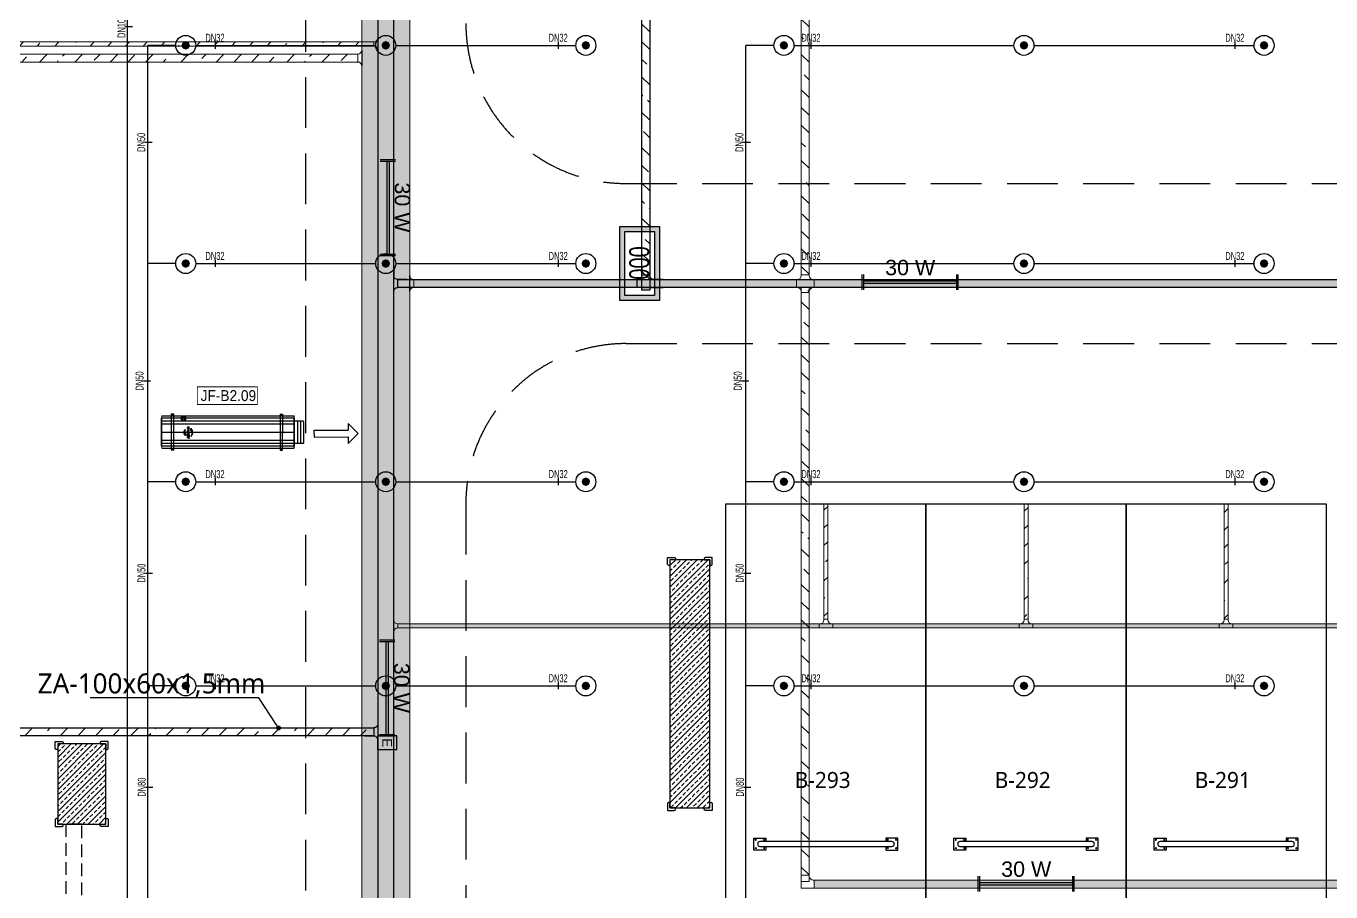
# Model space of a CAD drawing. Header units: millimetres. Extents: x -379292 to 1221486, y 92049 to 447512.
# Drawn here: x -234450 to -218145, y 212771 to 223584 of the extents above; entities that cross this region are included whole.
import ezdxf
from ezdxf import colors
from ezdxf.entities.mleader import LeaderData, LeaderLine
from ezdxf.enums import TextEntityAlignment as Align
from ezdxf.math import Vec2, Vec3

# ---------------------------------------------------------------- set-up
doc = ezdxf.new("R2010")
doc.units = ezdxf.units.MM
doc.linetypes.add('HIDDEN', pattern=[9.525, 6.35, -3.175])
for name, color, linetype in [('-M-YNGN-BORUID', 7, 'Continuous'), ('-M-YNGN-BORUUZUN', 7, 'Continuous'), ('-M-YNGN-BORUYUK', 7, 'Continuous'), ('-M-YNGN-SPR-YUK', 7, 'Continuous'), ('-M-YNGN-ZON3-CAP-', 7, 'Continuous'), ('-M-YNGN-ZON3-SPR-', 7, 'Continuous'), ('05_CONCRETE HIDDEN', 122, 'HIDDEN'), ('05_HATCH CONCRETE', 141, 'Continuous'), ('05_SYMBOL', 2, 'Continuous'), ('08_ARAÇ SAYIM', 140, 'Continuous'), ('08_LAMP', 4, 'Continuous'), ('202-A-Y-MahalAd', 141, 'Continuous'), ('AIR-J-U-355', 2, 'Continuous'), ('E_CT_ZA', 6, 'Continuous'), ('EYazı', 7, 'Continuous'), ('JF355', 2, 'Continuous')]:
    doc.layers.add(name, color=color, linetype=linetype)
doc.layers.add('-M-YNGN-SPR-CAPCIZGI', color=188, linetype='Continuous', plot=False)
for name, color, linetype, lineweight in [('-M-YNGN-ZON3', 6, 'SP', 30), ('Aironn-Kodlama', 7, 'Continuous', 0), ('E_CT_AYDINLATMA', 3, 'Continuous', 9), ('E_CT_KA', 4, 'Continuous', 9), ('E_CT_KIRMIZI', 1, 'Continuous', 9)]:
    doc.layers.add(name, color=color, linetype=linetype, lineweight=lineweight)
doc.styles.add('CIZGI', font='tahoma.ttf', dxfattribs={"width": 0.8, "oblique": 20})
doc.styles.add('HCAD', font='HCAD.SHX', dxfattribs={"width": 0.8, "height": 0.2})
doc.styles.add('PIPESIZE', font='hcad.shx', dxfattribs={"width": 0.8})
doc.styles.add('SPR-NOT', font='romans.shx')
doc.styles.get("Standard").update_dxf_attribs({"font": 'segoeuil.ttf'})
doc.styles.add('WMF-Arial', font='TURK.SHX')
doc.styles.add('YAZI-2', font='arial.ttf', dxfattribs={"height": 2})
doc.linetypes.add('SP', pattern='A,2,-0.1,["SP",CIZGI,S=0.14,R=0.2,X=0,Y=-0.07],-0.255', length=2.355)
pattern_1 = [(225, (905000, -3e-07), (67.351921, -67.351921), []), (225, (904932.65, -3e-07), (67.351921, -67.351921), [47.625, -23.8125])]

# ---------------------------------------------------------------- blocks, each defined once
blk = doc.blocks.new('202_Vida')
at = {"color": 0, "linetype": 'ByBlock', "ltscale": 0.2}
for points in [[(1, 0), (-1, 0)], [(0, 1), (0, -1)]]:
    blk.add_lwpolyline(points, dxfattribs=at)
at = {"color": 0, "linetype": 'ByBlock'}
for radius in [0.42, 0.23, 0.155]:
    blk.add_circle((0, 0), radius, dxfattribs=at)
blk = doc.blocks.new('202_Stoper')
at = {"color": 0, "linetype": 'ByBlock'}
for points in [[(-750, -30), (-750, -75), (-900, -75), (-900, 75), (-750, 75), (-750, 30)], [(750, -30), (750, -75), (900, -75), (900, 75), (750, 75), (750, 30)]]:
    blk.add_lwpolyline(points, dxfattribs=at)
blk.add_lwpolyline([(825, -30, 1), (825, 30), (-825, 30, 1), (-825, -30)], format="xyb", close=True, dxfattribs=at)
at = {"color": 0, "linetype": 'ByBlock', "yscale": 10, "zscale": 10, "rotation": 180}
for p, xscale in [((-877, 53), -10), ((-772, 53), 10), ((772, 53), -10), ((877, 53), 10)]:
    blk.add_blockref('202_Vida', p, dxfattribs=dict(at, xscale=xscale))
at = {"color": 0, "linetype": 'ByBlock', "yscale": 10, "zscale": 10}
for p, xscale in [((-877, -52), 10), ((-772, -52), -10), ((772, -52), 10), ((877, -52), -10)]:
    blk.add_blockref('202_Vida', p, dxfattribs=dict(at, xscale=xscale))
blk = doc.blocks.new('202_Mahalblok')
at = {"color": 0, "linetype": 'ByBlock', "flags": 128}
blk.add_lwpolyline([(0, 0), (0, 5000), (2500, 5000), (2500, 0)], close=True, dxfattribs=at)
at = {"color": 252}
blk.add_blockref('202_Stoper', (1250, 750), dxfattribs=at)
at = {"color": 0, "linetype": 'ByBlock', "ltscale": 25}
blk.add_attdef('MAHALNO', text='', height=200, dxfattribs=at).set_placement((1209, 1390), align=Align.BOTTOM_CENTER)
blk = doc.blocks.new('bariyer')
at = {"color": 8, "ltscale": 25}
blk.add_lwpolyline([(0, -70), (15, -70, 0.414214), (30, -55), (30, 30), (-55, 30, 0.414214), (-70, 15), (-70, 0), (0, 0)], format="xyb", close=True, dxfattribs=at)
blk = doc.blocks.new('OtoParkBodrumKatMimari')
at = {"layer": '05_HATCH CONCRETE'}
h = blk.add_hatch(dxfattribs=at)
h.set_pattern_fill('ANSI33', color=8, scale=15, angle=180, style=0)
h.set_pattern_definition(pattern_1)
h.paths.add_polyline_path([(20450, 116100), (19950, 116100), (19950, 113000), (20450, 113000)])
h = blk.add_hatch(dxfattribs=at)
h.set_pattern_fill('ANSI33', color=8, scale=15, angle=180, style=0)
h.set_pattern_definition(pattern_1)
h.paths.add_polyline_path([(12900, 113800), (12300, 113800), (12300, 112800), (12900, 112800)])
at = {"color": 5}
for points in [[(20450, 116100), (19950, 116100), (19950, 113000), (20450, 113000)], [(12900, 113800), (12300, 113800), (12300, 112800), (12900, 112800)]]:
    blk.add_lwpolyline(points, close=True, dxfattribs=at)
at = {"layer": '05_CONCRETE HIDDEN', "ltscale": 25}
blk.add_lwpolyline([(12400, 112800), (12400, 108100), (12600, 108100), (12600, 112800)], close=True, dxfattribs=at)
at = {"layer": '05_SYMBOL', "color": 252, "linetype": 'HIDDEN', "ltscale": 100}
for points in [[(15400, 51961), (15400, 166800)], [(19400, 120800), (128500, 120800)], [(19400, 118800), (135650, 118800)], [(17400, 116800), (17400, 106800)]]:
    blk.add_lwpolyline(points, dxfattribs=at)
for points in [[(17400, 122800, 0.414214), (19400, 120800)], [(19400, 118800, 0.414214), (17400, 116800)]]:
    blk.add_lwpolyline(points, format="xyb", dxfattribs=at)
at = {"layer": '05_SYMBOL', "color": 8, "xscale": -1}
for p in [(19950, 116100), (12300, 113800)]:
    blk.add_blockref('bariyer', p, dxfattribs=at)
at = {"layer": '05_SYMBOL', "color": 8}
for p in [(20450, 116100), (12900, 113800)]:
    blk.add_blockref('bariyer', p, dxfattribs=at)
at = {"layer": '05_SYMBOL', "color": 8, "rotation": 180}
for p in [(19950, 113000), (12300, 112800)]:
    blk.add_blockref('bariyer', p, dxfattribs=at)
at = {"layer": '05_SYMBOL', "color": 8, "xscale": -1, "rotation": 180}
for p in [(20450, 113000), (12900, 112800)]:
    blk.add_blockref('bariyer', p, dxfattribs=at)
at = {"layer": '202-A-Y-MahalAd', "color": 8, "ltscale": 25}
for p, values in [((20650, 111800), {'MAHALNO': 'B-293'}), ((23150, 111800), {'MAHALNO': 'B-292'}), ((25650, 111800), {'MAHALNO': 'B-291'})]:
    blk.add_blockref('202_Mahalblok', p, dxfattribs=at).add_auto_attribs(values)
blk = doc.blocks.new('SP-C-UP-12')
at = {"ltscale": 10}
blk.add_line((0, 0), (0, 0), dxfattribs=at)
at = {"color": 1, "linetype": 'Continuous'}
blk.add_circle((0, 0), 12.5, dxfattribs=at)
at = {"ltscale": 10}
for points in [[(-5.4, 0), (-3.8, 3.8), (-3.8, -3.8), (0, 5.4)], [(-3.8, -3.8), (0, 5.4), (0, -5.4), (3.8, 3.8)], [(0, -5.4), (3.8, 3.8), (3.8, -3.8), (5.4, 0)]]:
    blk.add_solid(points, dxfattribs=at)
at = {"layer": '-M-YNGN-SPR-YUK', "style": 'SPR-NOT', "width": 0.5, "flags": 9}
for tag, p in [('YUK', (0, 17.8)), ('CAP', (0, 14.4)), ('TIP', (0.2, 10.8))]:
    blk.add_attdef(tag, text='', height=2.5, dxfattribs=at).set_placement(p, align=Align.MIDDLE_CENTER)
blk = doc.blocks.new('SPRKL100')
at = {"layer": '-M-YNGN-SPR-CAPCIZGI'}
blk.add_line((0, 0.43), (0, -0.43), dxfattribs=at)
at = {"layer": '-M-YNGN-BORUID', "color": 0, "style": 'HCAD', "width": 0.8, "flags": 1}
blk.add_attdef('DIC', text='', height=0.4, dxfattribs=at).set_placement((0, -1.69), align=Align.CENTER)
at = {"layer": '-M-YNGN-BORUUZUN', "color": 0, "style": 'HCAD', "width": 0.7}
blk.add_attdef('BOY', text='', height=0.8, dxfattribs=at).set_placement((0, -1.08), align=Align.CENTER)
at = {"layer": '-M-YNGN-BORUYUK', "color": 6, "style": 'PIPESIZE', "width": 0.8}
blk.add_attdef('YUK', text='', height=0.5, dxfattribs=at).set_placement((0, 1.87), align=Align.CENTER)
at = {"color": 0, "style": 'PIPESIZE', "width": 0.7}
blk.add_attdef('CAP', text='', height=1, dxfattribs=at).set_placement((0, 0.45), align=Align.CENTER)
blk = doc.blocks.new('A$C69E75EAE')
at = {"layer": '-M-YNGN-ZON3', "ltscale": 500}
for p, q in [((414.1, -41.7), (414.1, -4799)), ((474.8, -2469.7), (439.8, -2469.7)), ((439.8, -7817.2), (439.8, -2469.7)), ((499.8, -2469.7), (724.8, -2469.7)), ((749.8, -2469.7), (974.8, -2469.7)), ((1222.3, -2469.7), (1187.3, -2469.7)), ((1187.3, -7817.2), (1187.3, -2469.7)), ((1247.3, -2469.7), (1522.3, -2469.7)), ((1547.3, -2469.7), (1822.3, -2469.7)), ((474.8, -2742.2), (439.8, -2742.2)), ((499.8, -2742.2), (724.8, -2742.2)), ((749.8, -2742.2), (974.8, -2742.2)), ((1222.3, -2742.2), (1187.3, -2742.2)), ((1247.3, -2742.2), (1522.3, -2742.2)), ((1547.3, -2742.2), (1822.3, -2742.2)), ((474.8, -3014.7), (439.8, -3014.7)), ((499.8, -3014.7), (724.8, -3014.7)), ((749.8, -3014.7), (974.8, -3014.7)), ((1222.3, -3014.7), (1187.3, -3014.7)), ((1247.3, -3014.7), (1522.3, -3014.7)), ((1547.3, -3014.7), (1822.3, -3014.7)), ((474.8, -3269.7), (439.8, -3269.7)), ((499.8, -3269.7), (724.8, -3269.7)), ((749.8, -3269.7), (974.8, -3269.7)), ((1222.3, -3269.7), (1187.3, -3269.7)), ((1247.3, -3269.7), (1522.3, -3269.7)), ((1547.3, -3269.7), (1822.3, -3269.7))]:
    blk.add_line(p, q, dxfattribs=at)
at = {"layer": '-M-YNGN-ZON3-CAP-'}
ref = blk.add_blockref('SPRKL100', (416.5, -2446), dxfattribs=dict(at, xscale=10.00000000000001, yscale=10.00000000000001, zscale=10.00000000000001, rotation=90))
ref.add_attrib('CAP', 'DN100', dxfattribs={"layer": '0', "color": 0, "height": 10, "rotation": 90, "style": 'PIPESIZE', "width": 0.7}).set_placement((412, -2446), align=Align.CENTER)
ref = blk.add_blockref('SPRKL100', (523.9, -2469.7), dxfattribs=dict(at, xscale=10, yscale=10, zscale=10, rotation=359.9999997800978))
ref.add_attrib('CAP', 'DN32', dxfattribs={"layer": '0', "color": 0, "height": 10, "rotation": 360, "style": 'PIPESIZE', "width": 0.7}).set_placement((523.9, -2465.2), align=Align.CENTER)
ref = blk.add_blockref('SPRKL100', (952.7, -2469.7), dxfattribs=dict(at, xscale=10, yscale=10, zscale=10, rotation=359.9999997800978))
ref.add_attrib('CAP', 'DN32', dxfattribs={"layer": '0', "color": 0, "height": 10, "rotation": 360, "style": 'PIPESIZE', "width": 0.7}).set_placement((952.7, -2465.2), align=Align.CENTER)
ref = blk.add_blockref('SPRKL100', (1268.6, -2469.7), dxfattribs=dict(at, xscale=10, yscale=10, zscale=10, rotation=359.9999997800978))
ref.add_attrib('CAP', 'DN32', dxfattribs={"layer": '0', "color": 0, "height": 10, "rotation": 360, "style": 'PIPESIZE', "width": 0.7}).set_placement((1268.6, -2465.2), align=Align.CENTER)
ref = blk.add_blockref('SPRKL100', (1798.3, -2469.7), dxfattribs=dict(at, xscale=10, yscale=10, zscale=10, rotation=359.9999997800978))
ref.add_attrib('CAP', 'DN32', dxfattribs={"layer": '0', "color": 0, "height": 10, "rotation": 360, "style": 'PIPESIZE', "width": 0.7}).set_placement((1798.3, -2465.2), align=Align.CENTER)
ref = blk.add_blockref('SPRKL100', (441.2, -2590.8), dxfattribs=dict(at, xscale=10.00000000000001, yscale=10.00000000000001, zscale=10.00000000000001, rotation=90))
ref.add_attrib('CAP', 'DN50', dxfattribs={"layer": '0', "color": 0, "height": 10, "rotation": 90, "style": 'PIPESIZE', "width": 0.7}).set_placement((436.7, -2590.8), align=Align.CENTER)
ref = blk.add_blockref('SPRKL100', (1188.7, -2590.8), dxfattribs=dict(at, xscale=10.00000000000001, yscale=10.00000000000001, zscale=10.00000000000001, rotation=90))
ref.add_attrib('CAP', 'DN50', dxfattribs={"layer": '0', "color": 0, "height": 10, "rotation": 90, "style": 'PIPESIZE', "width": 0.7}).set_placement((1184.2, -2590.8), align=Align.CENTER)
ref = blk.add_blockref('SPRKL100', (523.9, -2742.2), dxfattribs=dict(at, xscale=10, yscale=10, zscale=10, rotation=359.9999997800978))
ref.add_attrib('CAP', 'DN32', dxfattribs={"layer": '0', "color": 0, "height": 10, "rotation": 360, "style": 'PIPESIZE', "width": 0.7}).set_placement((523.9, -2737.7), align=Align.CENTER)
ref = blk.add_blockref('SPRKL100', (952.7, -2742.2), dxfattribs=dict(at, xscale=10, yscale=10, zscale=10, rotation=359.9999997800978))
ref.add_attrib('CAP', 'DN32', dxfattribs={"layer": '0', "color": 0, "height": 10, "rotation": 360, "style": 'PIPESIZE', "width": 0.7}).set_placement((952.7, -2737.7), align=Align.CENTER)
ref = blk.add_blockref('SPRKL100', (1268.6, -2742.2), dxfattribs=dict(at, xscale=10, yscale=10, zscale=10, rotation=359.9999997800978))
ref.add_attrib('CAP', 'DN32', dxfattribs={"layer": '0', "color": 0, "height": 10, "rotation": 360, "style": 'PIPESIZE', "width": 0.7}).set_placement((1268.6, -2737.7), align=Align.CENTER)
ref = blk.add_blockref('SPRKL100', (1798.3, -2742.2), dxfattribs=dict(at, xscale=10, yscale=10, zscale=10, rotation=359.9999997800978))
ref.add_attrib('CAP', 'DN32', dxfattribs={"layer": '0', "color": 0, "height": 10, "rotation": 360, "style": 'PIPESIZE', "width": 0.7}).set_placement((1798.3, -2737.7), align=Align.CENTER)
ref = blk.add_blockref('SPRKL100', (439.1, -2888.9), dxfattribs=dict(at, xscale=10.00000000000001, yscale=10.00000000000001, zscale=10.00000000000001, rotation=90))
ref.add_attrib('CAP', 'DN50', dxfattribs={"layer": '0', "color": 0, "height": 10, "rotation": 90, "style": 'PIPESIZE', "width": 0.7}).set_placement((434.6, -2888.9), align=Align.CENTER)
ref = blk.add_blockref('SPRKL100', (1186.6, -2888.9), dxfattribs=dict(at, xscale=10.00000000000001, yscale=10.00000000000001, zscale=10.00000000000001, rotation=90))
ref.add_attrib('CAP', 'DN50', dxfattribs={"layer": '0', "color": 0, "height": 10, "rotation": 90, "style": 'PIPESIZE', "width": 0.7}).set_placement((1182.1, -2888.9), align=Align.CENTER)
ref = blk.add_blockref('SPRKL100', (523.9, -3014.7), dxfattribs=dict(at, xscale=10, yscale=10, zscale=10, rotation=359.9999997800978))
ref.add_attrib('CAP', 'DN32', dxfattribs={"layer": '0', "color": 0, "height": 10, "rotation": 360, "style": 'PIPESIZE', "width": 0.7}).set_placement((523.9, -3010.2), align=Align.CENTER)
ref = blk.add_blockref('SPRKL100', (952.7, -3014.7), dxfattribs=dict(at, xscale=10, yscale=10, zscale=10, rotation=359.9999997800978))
ref.add_attrib('CAP', 'DN32', dxfattribs={"layer": '0', "color": 0, "height": 10, "rotation": 360, "style": 'PIPESIZE', "width": 0.7}).set_placement((952.7, -3010.2), align=Align.CENTER)
ref = blk.add_blockref('SPRKL100', (1268.6, -3014.7), dxfattribs=dict(at, xscale=10, yscale=10, zscale=10, rotation=359.9999997800978))
ref.add_attrib('CAP', 'DN32', dxfattribs={"layer": '0', "color": 0, "height": 10, "rotation": 360, "style": 'PIPESIZE', "width": 0.7}).set_placement((1268.6, -3010.2), align=Align.CENTER)
ref = blk.add_blockref('SPRKL100', (1798.3, -3014.7), dxfattribs=dict(at, xscale=10, yscale=10, zscale=10, rotation=359.9999997800978))
ref.add_attrib('CAP', 'DN32', dxfattribs={"layer": '0', "color": 0, "height": 10, "rotation": 360, "style": 'PIPESIZE', "width": 0.7}).set_placement((1798.3, -3010.2), align=Align.CENTER)
ref = blk.add_blockref('SPRKL100', (441.5, -3128.9), dxfattribs=dict(at, xscale=10.00000000000001, yscale=10.00000000000001, zscale=10.00000000000001, rotation=90))
ref.add_attrib('CAP', 'DN50', dxfattribs={"layer": '0', "color": 0, "height": 10, "rotation": 90, "style": 'PIPESIZE', "width": 0.7}).set_placement((437, -3128.9), align=Align.CENTER)
ref = blk.add_blockref('SPRKL100', (1189, -3128.9), dxfattribs=dict(at, xscale=10.00000000000001, yscale=10.00000000000001, zscale=10.00000000000001, rotation=90))
ref.add_attrib('CAP', 'DN50', dxfattribs={"layer": '0', "color": 0, "height": 10, "rotation": 90, "style": 'PIPESIZE', "width": 0.7}).set_placement((1184.5, -3128.9), align=Align.CENTER)
ref = blk.add_blockref('SPRKL100', (523.9, -3269.7), dxfattribs=dict(at, xscale=10, yscale=10, zscale=10, rotation=359.9999997800978))
ref.add_attrib('CAP', 'DN32', dxfattribs={"layer": '0', "color": 0, "height": 10, "rotation": 360, "style": 'PIPESIZE', "width": 0.7}).set_placement((523.9, -3265.2), align=Align.CENTER)
ref = blk.add_blockref('SPRKL100', (952.7, -3269.7), dxfattribs=dict(at, xscale=10, yscale=10, zscale=10, rotation=359.9999997800978))
ref.add_attrib('CAP', 'DN32', dxfattribs={"layer": '0', "color": 0, "height": 10, "rotation": 360, "style": 'PIPESIZE', "width": 0.7}).set_placement((952.7, -3265.2), align=Align.CENTER)
ref = blk.add_blockref('SPRKL100', (1268.6, -3269.7), dxfattribs=dict(at, xscale=10, yscale=10, zscale=10, rotation=359.9999997800978))
ref.add_attrib('CAP', 'DN32', dxfattribs={"layer": '0', "color": 0, "height": 10, "rotation": 360, "style": 'PIPESIZE', "width": 0.7}).set_placement((1268.6, -3265.2), align=Align.CENTER)
ref = blk.add_blockref('SPRKL100', (1798.3, -3269.7), dxfattribs=dict(at, xscale=10, yscale=10, zscale=10, rotation=359.9999997800978))
ref.add_attrib('CAP', 'DN32', dxfattribs={"layer": '0', "color": 0, "height": 10, "rotation": 360, "style": 'PIPESIZE', "width": 0.7}).set_placement((1798.3, -3265.2), align=Align.CENTER)
ref = blk.add_blockref('SPRKL100', (441.8, -3396.2), dxfattribs=dict(at, xscale=10.00000000000001, yscale=10.00000000000001, zscale=10.00000000000001, rotation=90))
ref.add_attrib('CAP', 'DN80', dxfattribs={"layer": '0', "color": 0, "height": 10, "rotation": 90, "style": 'PIPESIZE', "width": 0.7}).set_placement((437.3, -3396.2), align=Align.CENTER)
ref = blk.add_blockref('SPRKL100', (1189.3, -3396.2), dxfattribs=dict(at, xscale=10.00000000000001, yscale=10.00000000000001, zscale=10.00000000000001, rotation=90))
ref.add_attrib('CAP', 'DN80', dxfattribs={"layer": '0', "color": 0, "height": 10, "rotation": 90, "style": 'PIPESIZE', "width": 0.7}).set_placement((1184.8, -3396.2), align=Align.CENTER)
at = {"layer": '-M-YNGN-ZON3-SPR-'}
for p in [(487.3, -2469.7), (737.3, -2469.7), (987.3, -2469.7), (1234.8, -2469.7), (1534.8, -2469.7), (1834.8, -2469.7), (487.3, -2742.2), (737.3, -2742.2), (987.3, -2742.2), (1234.8, -2742.2), (1534.8, -2742.2), (1834.8, -2742.2), (487.3, -3014.7), (737.3, -3014.7), (987.3, -3014.7), (1234.8, -3014.7), (1534.8, -3014.7), (1834.8, -3014.7), (487.3, -3269.7), (737.3, -3269.7), (987.3, -3269.7), (1234.8, -3269.7), (1534.8, -3269.7), (1834.8, -3269.7)]:
    blk.add_blockref('SP-C-UP-12', p, dxfattribs=at)
blk = doc.blocks.new('*U609')
h = blk.add_hatch()
h.set_pattern_fill('ANSI33', color=0, scale=50, angle=1, style=0)
h.paths.add_polyline_path([(-8115, 100), (41033, 100), (41033, 0), (-8115, 0)])
at = {"color": 0}
blk.add_lwpolyline([(-8115, 100), (41033, 100), (41033, 0), (-8115, 0)], close=True, dxfattribs=at)
at = {"ltscale": 25, "flags": 1}
for tag, p in [('YUKSEKLIK', (-229, -149)), ('KALINLIK', (-229, -213))]:
    blk.add_attdef(tag, p, '', height=50, dxfattribs=at)
blk = doc.blocks.new('*U611')
h = blk.add_hatch()
h.set_pattern_fill('ANSI33', color=0, scale=50, angle=1, style=0)
h.paths.add_polyline_path([(-7715, 100), (-298, 100), (-298, 0), (-7715, 0)])
at = {"color": 0}
blk.add_lwpolyline([(-7715, 100), (-298, 100), (-298, 0), (-7715, 0)], close=True, dxfattribs=at)
at = {"ltscale": 25, "flags": 1}
for tag, p in [('YUKSEKLIK', (-229, -149)), ('KALINLIK', (-229, -213))]:
    blk.add_attdef(tag, p, '', height=50, dxfattribs=at)
blk = doc.blocks.new('*U138')
at = {"color": 0}
for p, q in [((0, 264), (-264, 264)), ((-264, 164), (-150, 164)), ((-160, 264), (-160, 164)), ((0, 0), (0, 264)), ((-100, 0), (-100, 114)), ((0, 104), (-100, 104))]:
    blk.add_line(p, q, dxfattribs=at)
blk.add_arc((-150, 114), 50, 0, 90, dxfattribs=at)
blk = doc.blocks.new('*U612')
h = blk.add_hatch()
h.set_pattern_fill('ANSI33', color=0, scale=50, angle=1, style=0)
h.paths.add_polyline_path([(-7940, 100), (-31, 100), (-31, 0), (-7940, 0)])
at = {"color": 0}
blk.add_lwpolyline([(-7940, 100), (-31, 100), (-31, 0), (-7940, 0)], close=True, dxfattribs=at)
at = {"ltscale": 25, "flags": 1}
for tag, p in [('YUKSEKLIK', (-229, -149)), ('KALINLIK', (-229, -213))]:
    blk.add_attdef(tag, p, '', height=50, dxfattribs=at)
blk = doc.blocks.new('*U652')
h = blk.add_hatch()
h.set_pattern_fill('ANSI33', color=0, scale=50, angle=1, style=0)
h.paths.add_polyline_path([(-115024, 100), (-249, 100), (-249, 0), (-115024, 0)])
at = {"color": 0}
blk.add_lwpolyline([(-115024, 100), (-249, 100), (-249, 0), (-115024, 0)], close=True, dxfattribs=at)
at = {"ltscale": 25, "flags": 1}
for tag, p in [('YUKSEKLIK', (-229, -149)), ('KALINLIK', (-229, -213))]:
    blk.add_attdef(tag, p, '', height=50, dxfattribs=at)
blk = doc.blocks.new('*U674')
h = blk.add_hatch()
h.set_pattern_fill('ANSI33', color=0, scale=50, angle=1, style=0)
h.paths.add_polyline_path([(-115637, 200), (9483, 200), (9483, 0), (-115637, 0)])
at = {"color": 0}
blk.add_lwpolyline([(-115637, 200), (9483, 200), (9483, 0), (-115637, 0)], close=True, dxfattribs=at)
at = {"ltscale": 25, "flags": 1}
for tag, p in [('YUKSEKLIK', (-229, -149)), ('KALINLIK', (-229, -213))]:
    blk.add_attdef(tag, p, '', height=50, dxfattribs=at)
blk = doc.blocks.new('*U683')
h = blk.add_hatch()
h.set_pattern_fill('ANSI33', color=0, scale=50, angle=1, style=0)
h.paths.add_polyline_path([(-14068, 100), (100307, 100), (100307, 0), (-14068, 0)])
at = {"color": 0}
blk.add_lwpolyline([(-14068, 100), (100307, 100), (100307, 0), (-14068, 0)], close=True, dxfattribs=at)
at = {"ltscale": 25, "flags": 1}
for tag, p in [('YUKSEKLIK', (-229, -149)), ('KALINLIK', (-229, -213))]:
    blk.add_attdef(tag, p, '', height=50, dxfattribs=at)
blk = doc.blocks.new('*U687')
h = blk.add_hatch()
h.set_pattern_fill('ANSI33', color=0, scale=50, angle=1, style=0)
h.paths.add_polyline_path([(-1701, 100), (5081, 100), (5081, 0), (-1701, 0)])
at = {"color": 0}
blk.add_lwpolyline([(-1701, 100), (5081, 100), (5081, 0), (-1701, 0)], close=True, dxfattribs=at)
at = {"ltscale": 25, "flags": 1}
for tag, p in [('YUKSEKLIK', (-229, -149)), ('KALINLIK', (-229, -213))]:
    blk.add_attdef(tag, p, '', height=50, dxfattribs=at)
blk = doc.blocks.new('*U721')
h = blk.add_hatch()
h.set_pattern_fill('ANSI33', color=0, scale=50, angle=1, style=0)
h.paths.add_polyline_path([(-122433, 600), (2779, 600), (2779, 0), (-122433, 0)])
at = {"color": 0}
blk.add_lwpolyline([(-122433, 600), (2779, 600), (2779, 0), (-122433, 0)], close=True, dxfattribs=at)
at = {"ltscale": 25, "flags": 1}
for tag, p in [('YUKSEKLIK', (-229, -149)), ('KALINLIK', (-229, -213))]:
    blk.add_attdef(tag, p, '', height=50, dxfattribs=at)
blk = doc.blocks.new('*U206')
at = {"color": 0}
for p, q in [((-164, 164), (-50, 164)), ((-50, 164), (-50, 167)), ((-50, 167), (150, 167)), ((150, 167), (150, 164)), ((264, 164), (150, 164)), ((0, 0), (0, 114)), ((100, 114), (0, 114)), ((100, 0), (100, 114))]:
    blk.add_line(p, q, dxfattribs=at)
for centre, start, end in [((-50, 114), 0, 90), ((150, 114), 90, 180)]:
    blk.add_arc(centre, 50, start, end, dxfattribs=at)
blk = doc.blocks.new('*U219')
at = {"color": 0}
for p, q in [((0, 428), (0, 314)), ((100, 428), (100, 314)), ((-164, 264), (-50, 264)), ((-164, 164), (-50, 164)), ((-60, 264), (-60, 164)), ((0, 324), (100, 324)), ((264, 264), (150, 264)), ((264, 164), (150, 164)), ((160, 264), (160, 164)), ((0, 0), (0, 114)), ((0, 104), (100, 104)), ((100, 0), (100, 114))]:
    blk.add_line(p, q, dxfattribs=at)
for centre, start, end in [((-50, 314), 270, 0), ((-50, 114), 0, 90), ((150, 314), 180, 270), ((150, 114), 90, 180)]:
    blk.add_arc(centre, 50, start, end, dxfattribs=at)
blk = doc.blocks.new('*U237')
at = {"color": 0}
for p, q in [((-164, 164), (-50, 164)), ((-50, 164), (-50, 167)), ((-50, 167), (150, 167)), ((150, 167), (150, 164)), ((264, 164), (150, 164)), ((0, 0), (0, 114)), ((100, 114), (0, 114)), ((100, 0), (100, 114))]:
    blk.add_line(p, q, dxfattribs=at)
for centre, start, end in [((-50, 114), 0, 90), ((150, 114), 90, 180)]:
    blk.add_arc(centre, 50, start, end, dxfattribs=at)
blk = doc.blocks.new('*U238')
at = {"color": 0}
for p, q in [((-164, 164), (-50, 164)), ((-50, 164), (-50, 167)), ((-50, 167), (150, 167)), ((150, 167), (150, 164)), ((264, 164), (150, 164)), ((0, 0), (0, 114)), ((100, 114), (0, 114)), ((100, 0), (100, 114))]:
    blk.add_line(p, q, dxfattribs=at)
for centre, start, end in [((-50, 114), 0, 90), ((150, 114), 90, 180)]:
    blk.add_arc(centre, 50, start, end, dxfattribs=at)
blk = doc.blocks.new('*U740')
h = blk.add_hatch()
h.set_pattern_fill('ANSI33', color=0, scale=50, angle=1, style=0)
h.paths.add_polyline_path([(-48954, 50), (4646, 50), (4646, 0), (-48954, 0)])
at = {"color": 0}
blk.add_lwpolyline([(-48954, 50), (4646, 50), (4646, 0), (-48954, 0)], close=True, dxfattribs=at)
at = {"ltscale": 25, "flags": 1}
for tag, p in [('YUKSEKLIK', (-229, -149)), ('KALINLIK', (-229, -213))]:
    blk.add_attdef(tag, p, '', height=50, dxfattribs=at)
blk = doc.blocks.new('*U793')
h = blk.add_hatch()
h.set_pattern_fill('ANSI33', color=0, scale=50, angle=1, style=0)
h.paths.add_polyline_path([(-1901, 50), (5284, 50), (5284, 0), (-1901, 0)])
at = {"color": 0}
blk.add_lwpolyline([(-1901, 50), (5284, 50), (5284, 0), (-1901, 0)], close=True, dxfattribs=at)
at = {"ltscale": 25, "flags": 1}
for tag, p in [('YUKSEKLIK', (-229, -149)), ('KALINLIK', (-229, -213))]:
    blk.add_attdef(tag, p, '', height=50, dxfattribs=at)
blk = doc.blocks.new('*U301')
at = {"color": 0}
for p, q in [((-164, 164), (-50, 164)), ((-50, 164), (-50, 167)), ((-50, 167), (100, 167)), ((100, 167), (100, 164)), ((214, 164), (100, 164)), ((0, 0), (0, 114)), ((50, 114), (0, 114)), ((50, 0), (50, 114))]:
    blk.add_line(p, q, dxfattribs=at)
for centre, start, end in [((-50, 114), 0, 90), ((100, 114), 90, 180)]:
    blk.add_arc(centre, 50, start, end, dxfattribs=at)
blk = doc.blocks.new('*U302')
at = {"color": 0}
for p, q in [((-164, 164), (-50, 164)), ((-50, 164), (-50, 167)), ((-50, 167), (100, 167)), ((100, 167), (100, 164)), ((214, 164), (100, 164)), ((0, 0), (0, 114)), ((50, 114), (0, 114)), ((50, 0), (50, 114))]:
    blk.add_line(p, q, dxfattribs=at)
for centre, start, end in [((-50, 114), 0, 90), ((100, 114), 90, 180)]:
    blk.add_arc(centre, 50, start, end, dxfattribs=at)
blk = doc.blocks.new('*U812')
h = blk.add_hatch()
h.set_pattern_fill('ANSI33', color=0, scale=50, angle=1, style=0)
h.paths.add_polyline_path([(-4371, 100), (9, 100), (9, 0), (-4371, 0)])
at = {"color": 0}
blk.add_lwpolyline([(-4371, 100), (9, 100), (9, 0), (-4371, 0)], close=True, dxfattribs=at)
at = {"ltscale": 25, "flags": 1}
for tag, p in [('YUKSEKLIK', (-229, -149)), ('KALINLIK', (-229, -213))]:
    blk.add_attdef(tag, p, '', height=50, dxfattribs=at)
blk = doc.blocks.new('*U332')
at = {"color": 0}
for p, q in [((264, 264), (-164, 264)), ((-164, 164), (-50, 164)), ((-60, 264), (-60, 164)), ((0, 264), (264, 264)), ((264, 164), (150, 164)), ((160, 264), (160, 164)), ((0, 0), (0, 114)), ((0, 104), (100, 104)), ((100, 0), (100, 114))]:
    blk.add_line(p, q, dxfattribs=at)
for centre, start, end in [((-50, 114), 0, 90), ((150, 114), 90, 180)]:
    blk.add_arc(centre, 50, start, end, dxfattribs=at)
blk = doc.blocks.new('*U949')
h = blk.add_hatch()
h.set_pattern_fill('ANSI33', color=0, scale=50, angle=1, style=0)
h.paths.add_polyline_path([(-11033, 100), (17, 100), (17, 0), (-11033, 0)])
at = {"color": 0}
blk.add_lwpolyline([(-11033, 100), (17, 100), (17, 0), (-11033, 0)], close=True, dxfattribs=at)
at = {"ltscale": 25, "flags": 1}
for tag, p in [('YUKSEKLIK', (-229, -149)), ('KALINLIK', (-229, -213))]:
    blk.add_attdef(tag, p, '', height=50, dxfattribs=at)
blk = doc.blocks.new('*U440')
at = {"color": 0}
for p, q in [((-164, 164), (-50, 164)), ((-50, 164), (-50, 167)), ((-50, 167), (150, 167)), ((150, 167), (150, 164)), ((264, 164), (150, 164)), ((0, 0), (0, 114)), ((100, 114), (0, 114)), ((100, 0), (100, 114))]:
    blk.add_line(p, q, dxfattribs=at)
for centre, start, end in [((-50, 114), 0, 90), ((150, 114), 90, 180)]:
    blk.add_arc(centre, 50, start, end, dxfattribs=at)
blk = doc.blocks.new('_DOT')
at = {"color": 0, "linetype": 'ByBlock'}
blk.add_line((-0.5, 0), (-1, 0), dxfattribs=at)
at = {"color": 0, "linetype": 'ByBlock', "const_width": 0.5}
blk.add_lwpolyline([(-0.25, 0, 1), (0.25, 0, 1)], format="xyb", close=True, dxfattribs=at)
blk = doc.blocks.new('40 W SIVA ÜSTÜ ETANJ LED 50')
at = {"layer": '08_LAMP'}
for p, q in [((-625, -100), (-625, 100)), ((-605, -100), (-605, 100)), ((-605, 15), (605, 15)), ((605, -100), (605, 100)), ((625, -100), (625, 100)), ((-605, -15), (605, -15))]:
    blk.add_line(p, q, dxfattribs=at)
at = {"layer": '08_LAMP', "color": 2, "style": 'YAZI-2'}
blk.add_text('30 W', height=200, dxfattribs=at).set_placement((0, 90), align=Align.CENTER)
blk = doc.blocks.new('40 W SIVA ÜSTÜ ETANJ LED 50--')
at = {"layer": '08_LAMP'}
for p, q in [((-625, -100), (-625, 100)), ((-605, -100), (-605, 100)), ((-605, 15), (605, 15)), ((605, -100), (605, 100)), ((625, -100), (625, 100)), ((-605, -15), (605, -15))]:
    blk.add_line(p, q, dxfattribs=at)
at = {"layer": '08_LAMP', "color": 2, "style": 'YAZI-2'}
blk.add_text('30 W', height=200, dxfattribs=at).set_placement((0, 90), align=Align.CENTER)
blk = doc.blocks.new('40 W SIVA ÜSTÜ ETANJ LED E 50')
at = {"layer": '08_LAMP'}
for p, q in [((-625, -100), (-625, 100)), ((-605, -100), (-605, 100)), ((-605, 15), (605, 15)), ((605, -100), (605, 100)), ((625, -100), (625, 100)), ((-605, -15), (605, -15))]:
    blk.add_line(p, q, dxfattribs=at)
blk.add_lwpolyline([(625, -125), (800, -125), (800, 125), (625, 125)], close=True, dxfattribs=at)
at = {"layer": '08_LAMP', "color": 2, "style": 'YAZI-2'}
blk.add_text('30 W', height=200, dxfattribs=at).set_placement((0, 90), align=Align.CENTER)
blk.add_text('E', height=125, dxfattribs=at).set_placement((713, 0), align=Align.MIDDLE)
blk = doc.blocks.new('TEK YUZLU 1 SATIR 3 KARAKTER')
at = {"layer": '08_ARAÇ SAYIM'}
h = blk.add_hatch(color=7, dxfattribs=at)
h.dxf.hatch_style = 1
h.paths.add_polyline_path([(-40, 43.5), (40, 43.5), (40, 6.2), (-40, 6.2)], flags=16)
h.paths.add_polyline_path([(-46.3, 49.8), (46.3, 49.8), (46.3, 0), (-46.3, 0)])
for points in [[(-46.3, 49.8), (46.3, 49.8), (46.3, 0), (-46.3, 0)], [(-40, 43.5), (40, 43.5), (40, 6.2), (-40, 6.2)]]:
    blk.add_lwpolyline(points, close=True, dxfattribs=at)
at = {"layer": '08_ARAÇ SAYIM', "color": 7, "style": 'WMF-Arial', "width": 0.75}
blk.add_text('000', height=25, dxfattribs=at).set_placement((0.7, 12.9), align=Align.CENTER)
blk = doc.blocks.new('ju355')
at = {"layer": 'AIR-J-U-355', "color": 2, "linetype": 'Continuous'}
for p, q in [((82.7, 20.1), (-82.9, 20.1)), ((-82.9, 20.1), (-82.9, -20.5)), ((-68.1, -18.3), (-68, 22.3)), ((-68.1, -22.7), (-68, 22.3)), ((-65.3, 22.3), (-68, 22.3)), ((-65.3, 22.3), (-68, 22.3)), ((-65.3, -22.7), (-65.3, 22.3)), ((70.7, 22.2), (68, 22.3)), ((68, -22.8), (68, 22.3)), ((70.7, -22.8), (70.7, 22.2)), ((-94.8, 12.9), (-94.9, 12.8)), ((-94.9, 12.8), (-94.9, 12.7)), ((-94.9, 12.7), (-94.9, -12.5)), ((-94.7, 13.3), (-94.8, 13.2)), ((-94.8, 13.2), (-94.8, 13.1)), ((-94.8, 13.1), (-94.8, 13)), ((-94.8, 13), (-94.8, 12.9)), ((-94.6, 13.5), (-94.7, 13.4)), ((-94.7, 13.4), (-94.7, 13.3)), ((-94.5, 13.6), (-94.6, 13.5)), ((-94.4, 13.7), (-94.5, 13.6)), ((-94.5, 13.6), (-94.5, 13.6)), ((-94.3, 13.7), (-94.4, 13.7)), ((-94.2, 13.8), (-94.3, 13.7)), ((-94.1, 13.8), (-94.2, 13.8)), ((-94, 13.8), (-94.1, 13.8)), ((-94.1, 13.8), (-94.1, 13.8)), ((-92.6, 13.8), (-94, 13.8)), ((-92.6, 13.8), (-94, 13.8)), ((-92.6, 13.8), (-94, 13.8)), ((-92.6, 13.8), (-93.9, 13.8)), ((-92.6, 13.8), (-93.9, 13.8)), ((-92.6, 13.8), (-93.9, 13.8)), ((-82.9, 13.8), (-92.6, 13.8)), ((-90.9, -13.6), (-90.9, 13.8)), ((-90.9, -13.6), (-90.9, 13.8)), ((-90.9, -13.6), (-90.9, 13.8)), ((-86.8, -13.6), (-86.8, 13.9)), ((82.7, 13.6), (-82.7, 13.8)), ((-82.7, 10.5), (82.9, 10.3)), ((82.7, 0), (-82.7, 0)), ((48.3, 3.6), (50.7, 3.6)), ((48.4, 2.9), (48.3, 3.6)), ((48.4, 7.2), (48.4, 7.9)), ((48.4, 7.9), (50.7, 6.9)), ((48.8, 7), (48.4, 7.2)), ((50.7, 6.2), (48.4, 5.2)), ((48.4, 5.9), (48.8, 6.1)), ((48.4, 5.2), (48.4, 5.9)), ((48.4, 4.9), (50.7, 4.9)), ((48.4, 4.2), (48.4, 4.9)), ((50.7, 4.2), (48.4, 4.2)), ((48.4, 2.2), (49.3, 2.9)), ((49.3, 2.9), (48.4, 2.9)), ((49.3, 2.2), (48.4, 1.4)), ((48.4, 1.4), (48.4, 2.2)), ((48.8, 6.1), (48.8, 7)), ((49.2, 6.8), (49.9, 6.6)), ((49.2, 6.3), (49.2, 6.8)), ((49.9, 6.6), (49.2, 6.3)), ((49.7, 2.6), (49.7, 2.9)), ((49.7, 2.9), (50.2, 2.9)), ((49.9, 1.6), (49.9, 1.6)), ((50.2, 2.9), (50.2, 2.6)), ((50.7, 6.9), (50.7, 6.2)), ((50.7, 4.9), (50.7, 4.2)), ((50.7, 3.6), (50.7, 2.3)), ((-94.9, -12.5), (-94.9, -12.6)), ((-94.9, -12.6), (-94.9, -12.7)), ((-94.9, -12.7), (-94.8, -12.8)), ((-94.8, -12.8), (-94.8, -12.9)), ((-94.8, -12.9), (-94.8, -13)), ((-94.8, -13), (-94.7, -13.1)), ((-94.7, -13.1), (-94.7, -13.2)), ((-94.7, -13.2), (-94.6, -13.3)), ((-94.6, -13.3), (-94.5, -13.4)), ((-94.5, -13.4), (-94.5, -13.4)), ((-94.5, -13.4), (-94.4, -13.5)), ((-94.4, -13.5), (-94.3, -13.5)), ((-94.3, -13.5), (-94.2, -13.6)), ((-94.2, -13.6), (-94.2, -13.6)), ((-94.2, -13.6), (-94.1, -13.6)), ((-94.1, -13.6), (-94, -13.6)), ((-94, -13.6), (-92.6, -13.6)), ((-94, -13.6), (-92.6, -13.6)), ((-94, -13.6), (-92.6, -13.6)), ((-93.9, -13.6), (-92.6, -13.6)), ((-93.9, -13.6), (-92.6, -13.6)), ((-93.9, -13.6), (-92.6, -13.6)), ((-92.6, -13.6), (-82.9, -13.6)), ((82.9, -10.4), (-82.7, -10.3)), ((-82.6, -13.6), (82.7, -13.7)), ((48.3, -1.7), (50.7, -1.7)), ((48.3, -2.1), (48.3, -1.7)), ((50, -2.1), (48.3, -2.1)), ((48.3, -4.4), (50.7, -4.4)), ((48.3, -4.8), (48.3, -4.4)), ((50, -4.8), (48.3, -4.8)), ((48.4, -3.8), (50, -2.1)), ((48.4, -4), (48.4, -3.8)), ((50.7, -4), (48.4, -4)), ((48.4, -6.5), (50, -4.8)), ((48.4, -6.7), (48.4, -6.5)), ((50.7, -6.8), (48.4, -6.7)), ((50.7, -1.9), (49, -3.6)), ((49, -3.6), (50.7, -3.7)), ((50.7, -4.7), (49, -6.4)), ((49, -6.4), (50.7, -6.4)), ((50.7, -1.7), (50.7, -1.9)), ((50.7, -4.4), (50.7, -4.7)), ((50.7, -6.4), (50.7, -6.8)), ((50.8, -1.4), (50.8, -1.8)), ((82.7, -20.6), (-82.9, -20.5)), ((-65.3, -22.7), (-68.1, -22.7)), ((70.7, -22.8), (68, -22.8))]:
    blk.add_line(p, q, dxfattribs=at)
at = {"layer": 'AIR-J-U-355', "color": 2, "lineweight": 13, "ltscale": 0.005}
for p, q in [((82.7, -20.6), (82.7, 20.1)), ((58.5, -15.3), (52.4, -15.3)), ((52.4, -15.3), (52.4, -18.9)), ((58.5, -18.9), (58.5, -15.3)), ((52.4, -18.9), (58.5, -18.9))]:
    blk.add_line(p, q, dxfattribs=at)
at = {"layer": 'AIR-J-U-355', "color": 2}
for p, q in [((-150.2, 14.3), (-162.9, 1.6)), ((-150.1, -11), (-162.9, 1.6)), ((-150.2, 5.9), (-150.2, 14.3)), ((-108, 6.1), (-150.2, 5.9)), ((-108, 6.1), (-107.9, -2.4)), ((-107.9, -2.4), (-150.2, -2.6)), ((-150.1, -11), (-150.2, -2.6))]:
    blk.add_line(p, q, dxfattribs=at)
at = {"layer": 'AIR-J-U-355', "color": 2, "linetype": 'Continuous'}
for centre, radius in [((-66.7, 21.3), 0.354), ((-66.7, 21.3), 0.354), ((69.3, 21.2), 0.354), ((-66.7, -21.6), 0.354), ((-66.7, -21.6), 0.354), ((54, -17.1), 0.599), ((54, -17.1), 0.599), ((57, -17.1), 0.599), ((57, -17.1), 0.599), ((69.3, -21.7), 0.354), ((69.3, -21.7), 0.354)]:
    blk.add_circle(centre, radius, dxfattribs=at)
for centre, radius, start, end in [((50, 2.3), 0.645, 184.0636, 262.3259), ((49.9, 2.6), 0.274, 177.3972, 357.3972), ((50, 2.3), 0.72, 262.3259, 356.7067)]:
    blk.add_arc(centre, radius, start, end, dxfattribs=at)
at = {"layer": 'AIR-J-U-355', "color": 2, "linetype": 'Continuous', "extrusion": (0, 0, -1)}
for major_axis, ratio in [((-0.01, -1.36), 0.908445), ((0.006, 0.985), 0.934933)]:
    blk.add_ellipse((49.5, -0.1), major_axis=major_axis, ratio=ratio, dxfattribs=at)
at = {"layer": 'AIR-J-U-355', "color": 2, "linetype": 'Continuous'}
for points, knots in [([(46.1, 5), (46.1, 5), (46.1, 5), (46.1, 5), (46.2, 5), (46.2, 5), (46.2, 5), (46.2, 5), (46.2, 5), (46.2, 5), (46.2, 5), (46.1, 4.9), (46.1, 4.8), (45.9, 4.6), (45.7, 4.3), (45.6, 4), (45.4, 3.7), (45.3, 3.1), (45.1, 2.4), (45, 1.7), (45.1, 0.8), (45.4, -0.1), (45.8, -1), (46.2, -1.8), (46.5, -2.4), (46.6, -2.8), (46.7, -3.2), (46.8, -3.6), (46.7, -4), (46.5, -4.3), (46.2, -4.3), (45.8, -4.3), (45.4, -4), (45.1, -3.6), (44.7, -3), (44.3, -2.1), (44, -0.9), (44, 0.2), (44, 1.3), (44.2, 2.1), (44.5, 2.9), (44.9, 3.6), (45.3, 4.2), (45.6, 4.6), (45.9, 4.8), (46, 4.9), (46.1, 5), (46.1, 5)], [0, 0, 0, 0, 0.001347, 0.00172, 0.002023, 0.002244, 0.002452, 0.002667, 0.002909, 0.00347, 0.004196, 0.005682, 0.009311, 0.025522, 0.043378, 0.057014, 0.067583, 0.10026, 0.136315, 0.170769, 0.211631, 0.252886, 0.304984, 0.357144, 0.377587, 0.398124, 0.41882, 0.439365, 0.455344, 0.470785, 0.486346, 0.502438, 0.525763, 0.549141, 0.572313, 0.626971, 0.689072, 0.751245, 0.792637, 0.834146, 0.875615, 0.910287, 0.945553, 0.97619, 0.989254, 0.994701, 1, 1, 1, 1]), ([(52.5, 3.6), (52.6, 3.7), (52.6, 3.8), (52.7, 3.9), (52.9, 4), (53.2, 4.1), (53.5, 4), (53.7, 3.7), (54, 3.4), (54.3, 2.9), (54.6, 2.2), (54.8, 1.3), (54.8, 0.4), (54.8, -0.5), (54.6, -1.4), (54.2, -2.2), (53.9, -2.8), (53.5, -3.2), (53.2, -3.4), (53.1, -3.5)], [0, 0, 0, 0, 0.0168256, 0.0323617, 0.0637267, 0.0873303, 0.1103993, 0.1581358, 0.2050378, 0.2514942, 0.3451779, 0.4385235, 0.532065, 0.625912, 0.7301372, 0.8352318, 0.8905608, 0.9450754, 1, 1, 1, 1]), ([(53.1, -3.5), (53.2, -3.3), (53.5, -2.8), (53.8, -2), (53.9, -1.1), (53.9, -0.3), (53.7, 0.6), (53.3, 1.4), (53, 2.1), (52.7, 2.6), (52.6, 3), (52.5, 3.3), (52.5, 3.5), (52.5, 3.6)], [0, 0, 0, 0, 0.112581, 0.224936, 0.337491, 0.449603, 0.562299, 0.686336, 0.807829, 0.865935, 0.925918, 0.967783, 1, 1, 1, 1])]:
    blk.add_open_spline(points, degree=3, knots=knots, dxfattribs=at)
blk = doc.blocks.new('DZFDGHFÜ')
at = {"layer": 'JF355'}
blk.add_lwpolyline([(24084.4, 6568.3), (24119.9, 6568.3), (24119.9, 6402.7), (24084.4, 6402.7), (24084.4, 6568.3)], dxfattribs=at)
at = {"layer": 'AIR-J-U-355', "rotation": 270}
blk.add_blockref('ju355', (24102.4, 6485.6), dxfattribs=at)
blk = doc.blocks.new('*U1011')
h = blk.add_hatch()
h.set_pattern_fill('ANSI33', color=0, scale=50, angle=1, style=0)
h.paths.add_polyline_path([(-2093, 50), (-653, 50), (-653, 0), (-2093, 0)])
at = {"color": 0}
blk.add_lwpolyline([(-2093, 50), (-653, 50), (-653, 0), (-2093, 0)], close=True, dxfattribs=at)
at = {"ltscale": 25, "flags": 1}
for tag, p in [('YUKSEKLIK', (-229, -149)), ('KALINLIK', (-229, -213))]:
    blk.add_attdef(tag, p, '', height=50, dxfattribs=at)
blk = doc.blocks.new('*U1012')
at = {"color": 0}
for p, q in [((214, 214), (-164, 214)), ((-164, 164), (-50, 164)), ((-60, 214), (-60, 164)), ((0, 214), (214, 214)), ((214, 164), (100, 164)), ((110, 214), (110, 164)), ((0, 0), (0, 114)), ((0, 104), (50, 104)), ((50, 0), (50, 114))]:
    blk.add_line(p, q, dxfattribs=at)
for centre, start, end in [((-50, 114), 0, 90), ((100, 114), 90, 180)]:
    blk.add_arc(centre, 50, start, end, dxfattribs=at)

msp = doc.modelspace()

# ---------------------------------------------------------------- block references
at = {"color": 8}
msp.add_blockref('OtoParkBodrumKatMimari', (-246354.8, 100818.8), dxfattribs=at)

# ---------------------------------------------------------------- next in the draw order: linework, layer by layer
at = {"layer": 'Aironn-Kodlama', "color": 7, "const_width": 10}
msp.add_lwpolyline([(-232310.9, 219079.1), (-232310.9, 218859.1), (-231560.9, 218859.1), (-231560.9, 219079.1)], close=True, dxfattribs=at)

# ---------------------------------------------------------------- next in the draw order: block references
at = {"layer": '-M-YNGN-ZON3', "ltscale": 25, "xscale": 10, "yscale": 10, "zscale": 10}
msp.add_blockref('A$C69E75EAE', (-237328.2, 248041), dxfattribs=at)
at = {"layer": '08_ARAÇ SAYIM', "xscale": 10, "yscale": 10, "zscale": 10, "rotation": 90}
msp.add_blockref('TEK YUZLU 1 SATIR 3 KARAKTER', (-226534, 220618.8), dxfattribs=at)
at = {"layer": '08_LAMP', "xscale": 0.96, "yscale": 0.96, "zscale": 0.96, "rotation": 270}
for name, p in [('40 W SIVA ÜSTÜ ETANJ LED 50--', (-229928.8, 221318.8)), ('40 W SIVA ÜSTÜ ETANJ LED E 50', (-229938.4, 215318.8))]:
    msp.add_blockref(name, p, dxfattribs=at)
at = {"layer": '08_LAMP', "xscale": 0.96, "yscale": 0.96, "zscale": 0.96}
for name, p in [('40 W SIVA ÜSTÜ ETANJ LED 50--', (-223402.1, 220386.7)), ('40 W SIVA ÜSTÜ ETANJ LED 50', (-221952.1, 212872.8))]:
    msp.add_blockref(name, p, dxfattribs=at)
at = {"layer": 'AIR-J-U-355', "xscale": 10, "yscale": 10, "zscale": 10, "rotation": 270}
msp.add_blockref('DZFDGHFÜ', (-296784, 459536.2), dxfattribs=at)
at = {"layer": 'E_CT_AYDINLATMA'}
for name, p, rotation in [('*U612', (-224663.1, 228418.8), 90), ('*U687', (-232005.6, 223235.9), 180), ('*U611', (-224663.1, 220616.9), 90)]:
    msp.add_blockref(name, p, dxfattribs=dict(at, rotation=rotation))
at = {"layer": 'E_CT_AYDINLATMA', "color": 2}
for name, p, rotation in [('*U237', (-230418.8, 223235.9), 270), ('*U238', (-229490.8, 220318.6), 90)]:
    msp.add_blockref(name, p, dxfattribs=dict(at, rotation=rotation))
msp.add_blockref('*U219', (-224763.1, 220154.6), dxfattribs=at)
at = {"layer": 'E_CT_AYDINLATMA'}
msp.add_blockref('*U683', (-215536.5, 220318.6), dxfattribs=at)
at = {"layer": 'E_CT_AYDINLATMA', "color": 2, "xscale": -1, "rotation": 89.99999999999993}
msp.add_blockref('*U138', (-224499.1, 212818.8), dxfattribs=at)
at = {"layer": 'E_CT_AYDINLATMA', "xscale": -1, "rotation": 180}
msp.add_blockref('*U609', (-216488, 212918.8), dxfattribs=at)
at = {"layer": 'E_CT_KA', "color": 6, "rotation": 270}
msp.add_blockref('*U721', (-230254.8, 155155.9), dxfattribs=at)
at = {"layer": 'E_CT_KIRMIZI', "color": 2}
for name, p, rotation in [('*U301', (-230218.8, 223385.9), 270), ('*U302', (-229690.8, 216068.8), 90)]:
    msp.add_blockref(name, p, dxfattribs=dict(at, rotation=rotation))
at = {"layer": 'E_CT_KIRMIZI', "color": 1, "rotation": 180}
for name, p in [('*U793', (-232005.6, 223385.9)), ('*U740', (-225158.3, 216118.8))]:
    msp.add_blockref(name, p, dxfattribs=at)
at = {"layer": 'E_CT_KIRMIZI', "color": 1, "xscale": -1}
for p, rotation in [((-224429.8, 215525.8), 89.99999999999994), ((-221929.8, 215525.8), 89.99999999999993), ((-219429.8, 215525.8), 89.99999999999993)]:
    msp.add_blockref('*U1011', p, dxfattribs=dict(at, rotation=rotation))
at = {"layer": 'E_CT_KIRMIZI', "color": 2, "xscale": -1, "rotation": 180}
for p in [(-224479.8, 216282.8), (-221979.8, 216282.8), (-219479.8, 216282.8)]:
    msp.add_blockref('*U1012', p, dxfattribs=at)
at = {"layer": 'E_CT_ZA', "color": 30, "xscale": -1, "rotation": 270}
msp.add_blockref('*U674', (-230054.8, 268106.2), dxfattribs=at)
at = {"layer": 'E_CT_ZA', "color": 112}
for name, p, rotation in [('*U812', (-226754.8, 220295.9), 270), ('*U652', (-230054.1, 220418.6), 180)]:
    msp.add_blockref(name, p, dxfattribs=dict(at, rotation=rotation))
at = {"layer": 'E_CT_ZA', "color": 2, "xscale": -1}
for name, p, rotation in [('*U206', (-229690.8, 220418.6), 89.99999999999994), ('*U332', (-226754.8, 220582.6), 180), ('*U440', (-230218.8, 214718.2), 270)]:
    msp.add_blockref(name, p, dxfattribs=dict(at, rotation=rotation))
at = {"layer": 'E_CT_ZA', "color": 112}
msp.add_blockref('*U949', (-230121.5, 214718.2), dxfattribs=at)

# ---------------------------------------------------------------- next in the draw order: texts
at = {"layer": 'Aironn-Kodlama', "color": 3, "insert": (-232268.8, 219037.9), "char_height": 136, "width": 710.456, "attachment_point": 1, "rotation": 359.96186}
msp.add_mtext('{\\fArial|b0|i0|c0|p18;\\W0.9;\\C7;JF-B\\fArial|b0|i0|c162|p18;2\\fArial|b0|i0|c0|p18;.0\\fArial|b0|i0|c162|p18;9}', dxfattribs=at)

# ---------------------------------------------------------------- next in the draw order: leaders
at = {"layer": 'EYazı', "color": 7}
ml = msp.add_multileader_mtext('Standard', dxfattribs=at)
ml.set_content('ZA-100x60x1,5mm', color=7)
ml.set_leader_properties(color=1)
ml.set_arrow_properties(name='DOT')
ml.build(insert=Vec2(0, 0))
ml.multileader.update_dxf_attribs({"text_left_attachment_type": 6, "text_right_attachment_type": 6, "dogleg_length": 50, "arrow_head_size": 62.5})
ctx = ml.context
ctx.base_point, ctx.char_height, ctx.arrow_head_size, ctx.landing_gap_size, ctx.plane_origin = Vec3(-234329, 215193.1), 250, 62.5, 25, Vec3(-232136.8, 215076.1)
ctx.left_attachment, ctx.right_attachment = 6, 6
notes = []
notes.append((ctx, [(0, (1, 1, 0), (-231542, 215193.1), (-1, 0), 62.5, [(0, [(-231295.6, 214818.2)], 0, [])])]))
ctx.mtext.insert, ctx.mtext.width, ctx.mtext.defined_height, ctx.mtext.line_spacing_style, ctx.mtext.flow_direction = Vec3(-234304, 215499.8), 2000, 439.9, 2, 5
for ctx, leaders in notes:
    for number, flags, end, landing, length, lines in leaders:
        leader = LeaderData()
        leader.index, (leader.has_last_leader_line, leader.has_dogleg_vector, leader.attachment_direction) = number, flags
        leader.last_leader_point, leader.dogleg_vector, leader.dogleg_length = Vec3(end), Vec3(landing), length
        for number, points, colour, breaks in lines:
            line = LeaderLine()
            line.index, line.vertices, line.color, line.breaks = number, Vec3.list(points), colors.encode_raw_color(colour), breaks
            leader.lines.append(line)
        ctx.leaders.append(leader)

doc.saveas('drawing.dxf')
